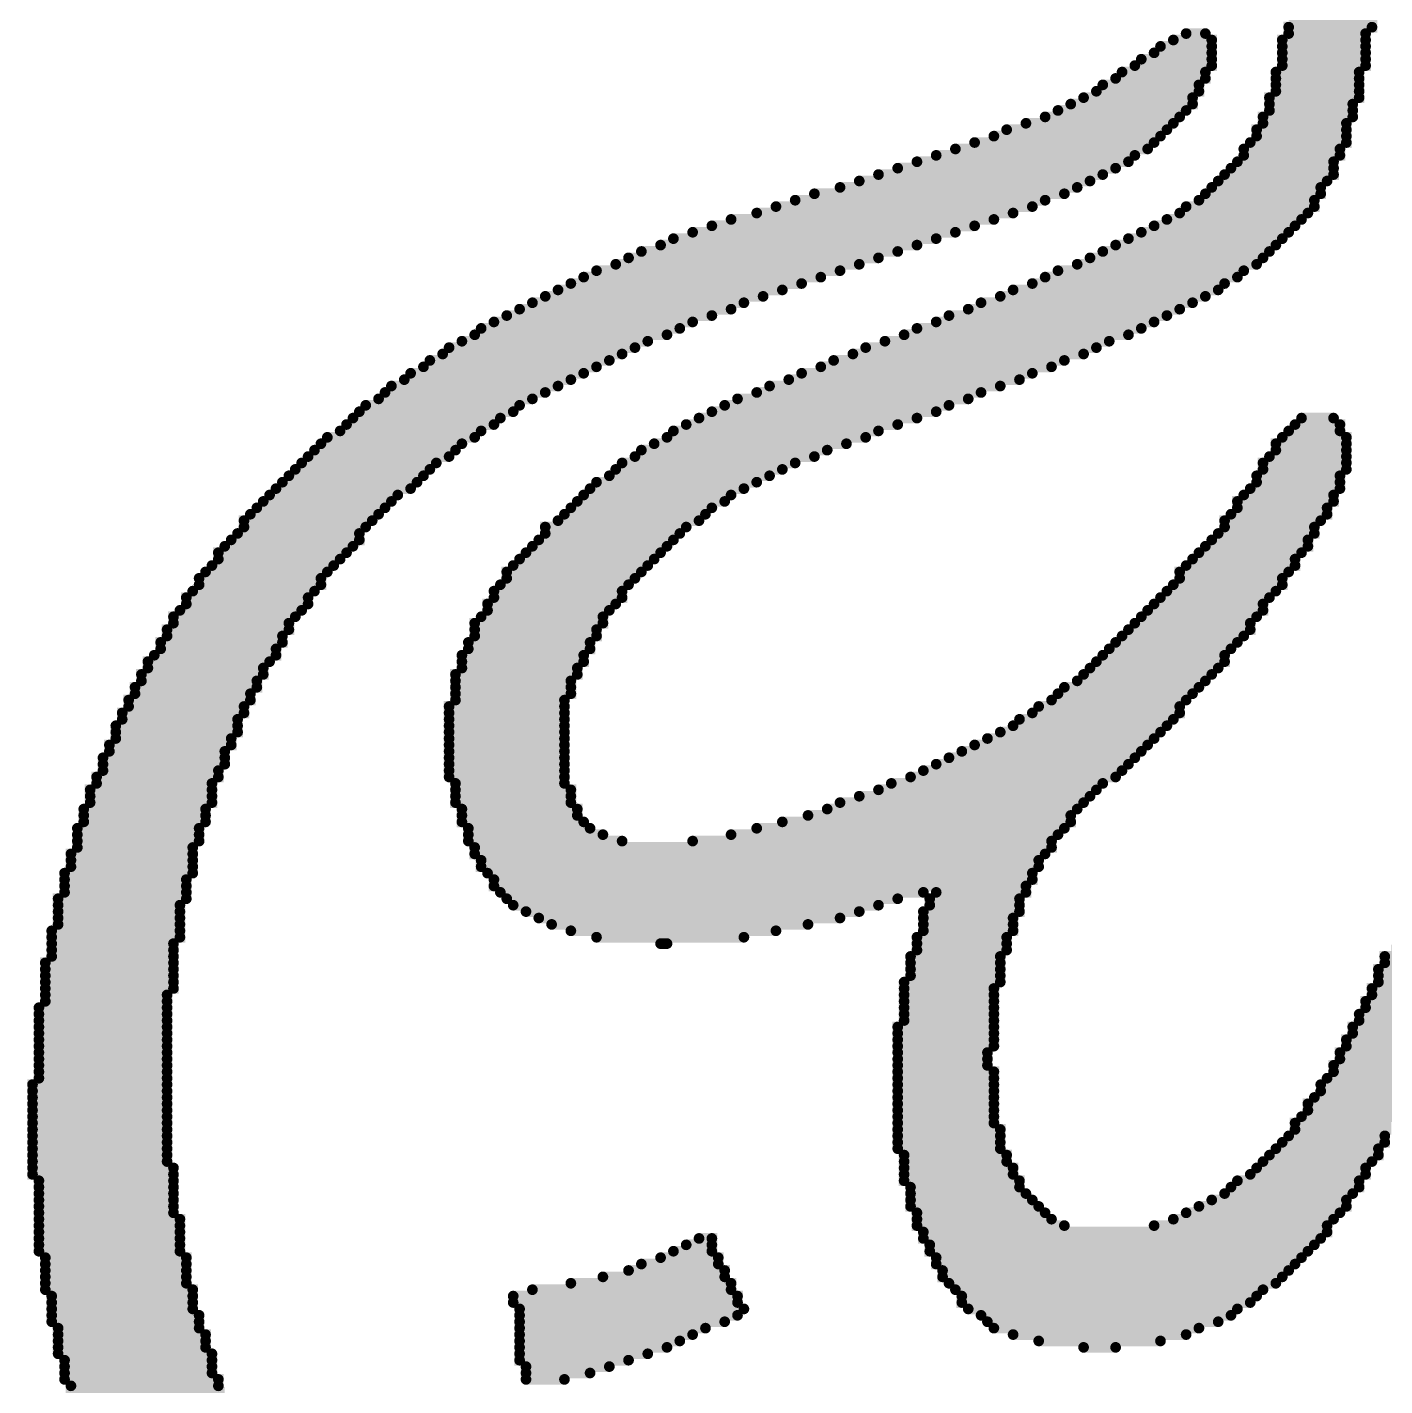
# Model space of a CAD drawing. Extents: x -3 to 111, y -1 to 54.
# Drawn here: x 76.069 to 79.297, y 12.597 to 15.828 of the extents above; entities that cross this region are included whole.
import ezdxf

# ---------------------------------------------------------------- set-up
doc = ezdxf.new("R2010")
doc.units = 0
doc.layers.add('PART_TOP_2DLINE_126', color=254, linetype='CONTINUOUS')

# ---------------------------------------------------------------- blocks, each defined once
blk = doc.blocks.new('SMOOTH_0$0254')
at = {"const_width": 0.0127}
blk.add_lwpolyline([(-0.00635, 0, 1), (0.00635, 0, 1)], format="xyb", close=True, dxfattribs=at)
blk = doc.blocks.new('PART_BODY_TOP_176')
at = {"layer": 'PART_TOP_2DLINE_126', "const_width": 0.0254}
for points in [[(4.6242, 5.5467), (4.8223, 5.5467), (4.8223, 5.5619), (4.6242, 5.5619), (4.6242, 5.5771), (4.8223, 5.5771), (4.8223, 5.5924), (4.6242, 5.5924), (4.6242, 5.6076), (4.8223, 5.6076), (4.8223, 5.6229), (4.6394, 5.6229), (4.6394, 5.6381), (4.8375, 5.6381), (4.8375, 5.6533), (4.6394, 5.6533)], [(4.3956, 5.6229), (4.4413, 5.6229)], [(4.3194, 5.5771), (4.4565, 5.5771)], [(4.3346, 5.5924), (4.4565, 5.5924), (4.4565, 5.6076), (4.3651, 5.6076)], [(4.2736, 5.5467), (4.4565, 5.5467), (4.4565, 5.5619), (4.2889, 5.5619)], [(4.2279, 5.5162), (4.4413, 5.5162), (4.4413, 5.5314), (4.2432, 5.5314)], [(4.807, 5.5009), (4.6089, 5.5009), (4.6089, 5.5162), (4.807, 5.5162), (4.807, 5.5314), (4.6089, 5.5314)], [(4.1822, 5.4857), (4.426, 5.4857), (4.426, 5.5009), (4.1974, 5.5009)], [(4.5937, 5.44), (4.7918, 5.44), (4.7918, 5.4552), (4.5937, 5.4552), (4.5937, 5.4705), (4.807, 5.4705), (4.807, 5.4857), (4.6089, 5.4857)], [(4.1212, 5.4552), (4.4108, 5.4552), (4.4108, 5.4705), (4.1517, 5.4705)], [(4.0603, 5.4247), (4.3803, 5.4247)], [(4.0908, 5.44), (4.3956, 5.44)], [(4.548, 5.3638), (4.7766, 5.3638), (4.7766, 5.379), (4.5632, 5.379), (4.5632, 5.3943), (4.7766, 5.3943), (4.7766, 5.4095), (4.5784, 5.4095), (4.5784, 5.4247), (4.7918, 5.4247)], [(3.9688, 5.3943), (4.3498, 5.3943)], [(4.0146, 5.4095), (4.3651, 5.4095)], [(3.8926, 5.3638), (4.3194, 5.3638)], [(3.9384, 5.379), (4.3346, 5.379)], [(3.8012, 5.3333), (4.2736, 5.3333)], [(3.8469, 5.3485), (4.3041, 5.3485)], [(4.5327, 5.3333), (4.7613, 5.3333), (4.7613, 5.3485), (4.5327, 5.3485)], [(3.664, 5.2876), (4.1974, 5.2876)], [(3.7098, 5.3028), (4.2279, 5.3028)], [(3.7555, 5.3181), (4.2584, 5.3181)], [(4.487, 5.2876), (4.7461, 5.2876), (4.7461, 5.3028), (4.5022, 5.3028)], [(4.5175, 5.3181), (4.7461, 5.3181)], [(3.5726, 5.2571), (4.1365, 5.2571)], [(3.6183, 5.2723), (4.167, 5.2723)], [(4.4413, 5.2419), (4.7156, 5.2419), (4.7156, 5.2571), (4.4565, 5.2571)], [(4.4718, 5.2723), (4.7308, 5.2723)], [(3.4659, 5.2266), (4.0603, 5.2266)], [(3.5116, 5.2419), (4.106, 5.2419)], [(4.3956, 5.2114), (4.7004, 5.2114), (4.7004, 5.2266), (4.426, 5.2266)], [(3.3745, 5.1961), (3.9841, 5.1961)], [(3.4202, 5.2114), (4.0298, 5.2114)], [(4.3803, 5.1961), (4.6851, 5.1961)], [(3.2678, 5.1657), (3.8926, 5.1657)], [(3.3135, 5.1809), (3.9384, 5.1809)], [(4.3194, 5.1657), (4.6546, 5.1657)], [(4.3498, 5.1809), (4.6699, 5.1809)], [(3.1764, 5.1352), (3.8012, 5.1352)], [(3.2221, 5.1504), (3.8469, 5.1504)], [(4.2584, 5.1352), (4.6242, 5.1352)], [(4.2889, 5.1504), (4.6394, 5.1504)], [(3.1002, 5.1047), (3.7098, 5.1047)], [(3.1459, 5.1199), (3.7555, 5.1199)], [(4.1974, 5.1047), (4.5937, 5.1047)], [(4.2279, 5.1199), (4.6089, 5.1199)], [(3.0392, 5.0742), (3.6183, 5.0742)], [(3.0697, 5.0895), (3.664, 5.0895)], [(4.1365, 5.0742), (4.5632, 5.0742)], [(4.167, 5.0895), (4.5784, 5.0895)], [(2.9325, 5.0285), (3.4812, 5.0285)], [(2.963, 5.0437), (3.5269, 5.0437)], [(2.9935, 5.059), (3.5726, 5.059)], [(4.0298, 5.0285), (4.487, 5.0285)], [(4.0603, 5.0437), (4.5175, 5.0437)], [(4.0908, 5.059), (4.5327, 5.059)], [(2.8716, 4.998), (3.3897, 4.998)], [(2.902, 5.0133), (3.4354, 5.0133)], [(3.9536, 4.998), (4.4413, 4.998)], [(3.9841, 5.0133), (4.4718, 5.0133)], [(2.8106, 4.9675), (3.3135, 4.9675)], [(2.8411, 4.9828), (3.344, 4.9828)], [(3.8774, 4.9675), (4.3803, 4.9675)], [(3.9079, 4.9828), (4.4108, 4.9828)], [(2.7496, 4.9371), (3.2221, 4.9371)], [(2.7801, 4.9523), (3.2678, 4.9523)], [(3.8012, 4.9371), (4.3194, 4.9371)], [(3.8317, 4.9523), (4.3498, 4.9523)], [(2.7039, 4.9066), (3.1611, 4.9066)], [(2.7192, 4.9218), (3.1916, 4.9218)], [(3.725, 4.9066), (4.2584, 4.9066)], [(3.7555, 4.9218), (4.2889, 4.9218)], [(2.643, 4.8761), (3.0849, 4.8761)], [(2.6734, 4.8913), (3.1154, 4.8913)], [(3.6336, 4.8761), (4.1822, 4.8761)], [(3.6793, 4.8913), (4.2127, 4.8913)], [(2.5972, 4.8456), (3.024, 4.8456)], [(2.6277, 4.8609), (3.0544, 4.8609)], [(3.5574, 4.8456), (4.106, 4.8456)], [(3.6031, 4.8609), (4.1517, 4.8609)], [(2.5515, 4.8151), (2.963, 4.8151)], [(2.582, 4.8304), (2.9935, 4.8304)], [(3.4812, 4.8151), (4.0298, 4.8151)], [(3.5269, 4.8304), (4.0755, 4.8304)], [(2.4906, 4.7694), (2.8716, 4.7694)], [(2.5058, 4.7847), (2.902, 4.7847)], [(2.5363, 4.7999), (2.9325, 4.7999)], [(3.3745, 4.7694), (3.9079, 4.7694)], [(3.405, 4.7847), (3.9536, 4.7847)], [(3.4507, 4.7999), (3.9993, 4.7999)], [(2.4448, 4.7389), (2.8106, 4.7389)], [(2.4753, 4.7542), (2.8411, 4.7542)], [(3.2983, 4.7389), (3.8317, 4.7389)], [(3.3288, 4.7542), (3.8774, 4.7542)], [(2.4144, 4.7085), (2.7649, 4.7085)], [(2.4296, 4.7237), (2.7954, 4.7237)], [(3.2373, 4.7085), (3.7555, 4.7085)], [(3.2678, 4.7237), (3.8012, 4.7237)], [(4.6699, 4.7085), (4.7461, 4.7085)], [(2.3839, 4.678), (2.7192, 4.678)], [(2.3991, 4.6932), (2.7496, 4.6932)], [(3.1764, 4.678), (3.664, 4.678)], [(3.2068, 4.6932), (3.7098, 4.6932)], [(4.6546, 4.6932), (4.7613, 4.6932), (4.7613, 4.678), (4.6394, 4.678)], [(2.3382, 4.6475), (2.6734, 4.6475)], [(2.3534, 4.6627), (2.7039, 4.6627)], [(3.1306, 4.6475), (3.5878, 4.6475)], [(3.1611, 4.6627), (3.6336, 4.6627)], [(4.6242, 4.6627), (4.7766, 4.6627), (4.7766, 4.6475), (4.6089, 4.6475), (4.6089, 4.6323), (4.7766, 4.6323), (4.7766, 4.617), (4.5937, 4.617)], [(2.3077, 4.617), (2.643, 4.617)], [(2.3229, 4.6323), (2.6582, 4.6323)], [(3.0849, 4.617), (3.5116, 4.617)], [(3.1002, 4.6323), (3.5421, 4.6323)], [(2.2772, 4.5865), (2.5972, 4.5865)], [(2.2924, 4.6018), (2.6125, 4.6018)], [(3.0392, 4.5865), (3.4354, 4.5865)], [(3.0544, 4.6018), (3.4659, 4.6018)], [(4.7766, 4.6018), (4.5784, 4.6018), (4.5784, 4.5865), (4.7766, 4.5865)], [(2.2467, 4.5561), (2.5668, 4.5561)], [(2.262, 4.5713), (2.582, 4.5713)], [(2.9935, 4.5561), (3.3745, 4.5561)], [(3.024, 4.5713), (3.405, 4.5713)], [(4.5632, 4.5713), (4.7613, 4.5713), (4.7613, 4.5561), (4.5632, 4.5561)], [(2.2162, 4.5256), (2.521, 4.5256)], [(2.2315, 4.5408), (2.5515, 4.5408)], [(2.963, 4.5256), (3.3135, 4.5256)], [(2.9782, 4.5408), (3.344, 4.5408)], [(4.5327, 4.5256), (4.7461, 4.5256), (4.7461, 4.5103), (4.5175, 4.5103), (4.5175, 4.4951), (4.7308, 4.4951), (4.7308, 4.4799), (4.5022, 4.4799)], [(4.548, 4.5408), (4.7613, 4.5408)], [(2.1705, 4.4799), (2.4753, 4.4799)], [(2.1858, 4.4951), (2.4906, 4.4951)], [(2.201, 4.5103), (2.5058, 4.5103)], [(2.9173, 4.4799), (3.2526, 4.4799)], [(2.9325, 4.4951), (3.2678, 4.4951)], [(2.9478, 4.5103), (3.2983, 4.5103)], [(2.4601, 4.4646), (2.1553, 4.4646), (2.1553, 4.4494), (2.4448, 4.4494)], [(3.2068, 4.4494), (2.8716, 4.4494), (2.8716, 4.4341), (3.1916, 4.4341)], [(2.902, 4.4646), (3.2373, 4.4646)], [(4.7156, 4.4646), (4.487, 4.4646), (4.487, 4.4494), (4.7004, 4.4494), (4.7004, 4.4341), (4.4718, 4.4341)], [(2.14, 4.4341), (2.4296, 4.4341), (2.4296, 4.4189), (2.1248, 4.4189)], [(2.8563, 4.4189), (3.1764, 4.4189)], [(4.4565, 4.4189), (4.6851, 4.4189), (4.6851, 4.4037), (4.4413, 4.4037)], [(2.3991, 4.3884), (2.0943, 4.3884), (2.0943, 4.3732), (2.3839, 4.3732)], [(2.1096, 4.4037), (2.4144, 4.4037)], [(2.8258, 4.3884), (3.1459, 4.3884)], [(2.8411, 4.4037), (3.1611, 4.4037)], [(4.426, 4.3884), (4.6699, 4.3884)], [(2.0791, 4.3579), (2.3686, 4.3579)], [(2.7954, 4.3579), (3.1154, 4.3579)], [(2.8106, 4.3732), (3.1306, 4.3732)], [(4.4108, 4.3732), (4.6546, 4.3732), (4.6546, 4.3579), (4.3956, 4.3579)], [(2.0486, 4.3275), (2.3382, 4.3275), (2.3382, 4.3122), (2.0486, 4.3122)], [(2.0638, 4.3427), (2.3534, 4.3427)], [(3.1002, 4.3427), (2.7801, 4.3427), (2.7801, 4.3275), (3.0849, 4.3275)], [(4.6394, 4.3427), (4.3803, 4.3427), (4.3803, 4.3275), (4.6242, 4.3275), (4.6242, 4.3122), (4.3651, 4.3122)], [(2.0334, 4.297), (2.3229, 4.297)], [(2.7496, 4.297), (3.0544, 4.297), (3.0544, 4.2817), (2.7496, 4.2817)], [(2.7649, 4.3122), (3.0697, 4.3122)], [(4.3498, 4.297), (4.6089, 4.297)], [(2.3077, 4.2817), (2.0181, 4.2817), (2.0181, 4.2665), (2.3077, 4.2665)], [(3.0392, 4.2665), (2.7344, 4.2665), (2.7344, 4.2513), (3.024, 4.2513)], [(4.3194, 4.2665), (4.5784, 4.2665), (4.5784, 4.2513), (4.3041, 4.2513)], [(4.3346, 4.2817), (4.5937, 4.2817)], [(2.2772, 4.236), (1.9876, 4.236), (1.9876, 4.2208), (2.262, 4.2208), (2.262, 4.2055), (1.9724, 4.2055), (1.9724, 4.1903), (2.2467, 4.1903), (2.2467, 4.1751), (1.9572, 4.1751), (1.9572, 4.1598), (2.2315, 4.1598), (2.2315, 4.1446), (1.9419, 4.1446)], [(2.0029, 4.2513), (2.2924, 4.2513)], [(2.7192, 4.236), (3.0087, 4.236), (3.0087, 4.2208), (2.7039, 4.2208), (2.7039, 4.2055), (2.9935, 4.2055), (2.9935, 4.1903), (2.7039, 4.1903)], [(4.2736, 4.2208), (4.548, 4.2208), (4.548, 4.2055), (4.2584, 4.2055)], [(4.2889, 4.236), (4.5632, 4.236)], [(4.2432, 4.1903), (4.5327, 4.1903)], [(2.6887, 4.1751), (2.9782, 4.1751), (2.9782, 4.1598), (2.6887, 4.1598)], [(4.2127, 4.1598), (4.5022, 4.1598)], [(4.2279, 4.1751), (4.5175, 4.1751)], [(2.2162, 4.1293), (1.9267, 4.1293), (1.9267, 4.1141), (2.201, 4.1141), (2.201, 4.0989), (1.9114, 4.0989), (1.9114, 4.0836), (2.1858, 4.0836), (2.1858, 4.0684), (1.8962, 4.0684), (1.8962, 4.0531), (2.1705, 4.0531), (2.1705, 4.0379), (1.881, 4.0379), (1.881, 4.0227), (2.1553, 4.0227), (2.1553, 4.0074), (1.8657, 4.0074), (1.8657, 3.9922), (2.14, 3.9922)], [(2.6734, 4.1446), (2.963, 4.1446), (2.963, 4.1293), (2.6734, 4.1293), (2.6734, 4.1141), (2.9478, 4.1141), (2.9478, 4.0989), (2.6582, 4.0989), (2.6582, 4.0836), (2.9325, 4.0836)], [(4.1974, 4.1446), (4.487, 4.1446), (4.487, 4.1293), (4.1822, 4.1293)], [(4.1517, 4.0989), (4.4565, 4.0989)], [(4.167, 4.1141), (4.4718, 4.1141)], [(2.6582, 4.0684), (2.9325, 4.0684), (2.9325, 4.0531), (2.6582, 4.0531), (2.6582, 4.0379), (2.9173, 4.0379), (2.9173, 4.0227), (2.643, 4.0227), (2.643, 4.0074), (2.9173, 4.0074), (2.9173, 3.9922), (2.643, 3.9922)], [(4.106, 4.0684), (4.426, 4.0684)], [(4.1365, 4.0836), (4.4413, 4.0836)], [(4.0755, 4.0379), (4.3956, 4.0379)], [(4.0908, 4.0531), (4.4108, 4.0531)], [(4.045, 4.0227), (4.3803, 4.0227), (4.3803, 4.0074), (4.0298, 4.0074)], [(1.8505, 3.9769), (2.14, 3.9769), (2.14, 3.9617), (1.8505, 3.9617), (1.8505, 3.9465), (2.1248, 3.9465), (2.1248, 3.9312), (1.8352, 3.9312), (1.8352, 3.916), (2.1096, 3.916), (2.1096, 3.9007), (1.82, 3.9007)], [(2.9173, 3.9769), (2.643, 3.9769), (2.643, 3.9617), (2.9173, 3.9617), (2.9173, 3.9465), (2.643, 3.9465), (2.643, 3.9312), (2.9173, 3.9312), (2.9173, 3.916), (2.643, 3.916), (2.643, 3.9007), (2.9173, 3.9007), (2.9173, 3.8855), (2.643, 3.8855), (2.643, 3.8703), (2.9173, 3.8703), (2.9173, 3.855), (2.643, 3.855)], [(3.9536, 3.9617), (4.3346, 3.9617)], [(3.9841, 3.9769), (4.3498, 3.9769)], [(3.9993, 3.9922), (4.3651, 3.9922)], [(3.8926, 3.9312), (4.3041, 3.9312)], [(3.9231, 3.9465), (4.3194, 3.9465)], [(3.8317, 3.9007), (4.2736, 3.9007)], [(3.8622, 3.916), (4.2889, 3.916)], [(2.1096, 3.8855), (1.82, 3.8855), (1.82, 3.8703), (2.0943, 3.8703), (2.0943, 3.855), (1.8048, 3.855), (1.8048, 3.8398), (2.0791, 3.8398), (2.0791, 3.8245), (1.7895, 3.8245), (1.7895, 3.8093), (2.0791, 3.8093), (2.0791, 3.7941), (1.7895, 3.7941)], [(3.7707, 3.8703), (4.2432, 3.8703)], [(3.8012, 3.8855), (4.2584, 3.8855)], [(2.9173, 3.8398), (2.6582, 3.8398), (2.6582, 3.8245), (2.9325, 3.8245), (2.9325, 3.8093), (2.6582, 3.8093), (2.6582, 3.7941), (2.9325, 3.7941)], [(3.6945, 3.8398), (4.1974, 3.8398)], [(3.7402, 3.855), (4.2279, 3.855)], [(3.6183, 3.8093), (4.167, 3.8093)], [(3.664, 3.8245), (4.1822, 3.8245)], [(1.7743, 3.7788), (2.0638, 3.7788), (2.0638, 3.7636), (1.7743, 3.7636), (1.7743, 3.7483), (2.0638, 3.7483)], [(2.6734, 3.7788), (2.9478, 3.7788), (2.9478, 3.7636), (2.6734, 3.7636), (2.6734, 3.7483), (2.963, 3.7483)], [(3.5421, 3.7788), (4.1365, 3.7788)], [(3.5726, 3.7941), (4.1517, 3.7941)], [(3.4964, 3.7636), (4.1212, 3.7636), (4.1212, 3.7483), (3.4354, 3.7483)], [(1.759, 3.7331), (2.0486, 3.7331), (2.0486, 3.7179), (1.759, 3.7179)], [(2.9782, 3.7331), (2.6887, 3.7331), (2.6887, 3.7179), (3.0087, 3.7179)], [(3.3135, 3.7179), (4.0908, 3.7179)], [(3.3745, 3.7331), (4.106, 3.7331)], [(2.0486, 3.7026), (1.759, 3.7026), (1.759, 3.6874), (2.0334, 3.6874), (2.0334, 3.6721), (1.7438, 3.6721), (1.7438, 3.6569), (2.0334, 3.6569), (2.0334, 3.6417), (1.7438, 3.6417)], [(2.6887, 3.7026), (3.0544, 3.7026)], [(3.2221, 3.7026), (4.0755, 3.7026), (4.0755, 3.6874), (2.7039, 3.6874), (2.7039, 3.6721), (4.0603, 3.6721)], [(4.045, 3.6569), (2.7192, 3.6569), (2.7192, 3.6417), (4.045, 3.6417)], [(1.7286, 3.6264), (2.0334, 3.6264)], [(2.0181, 3.6112), (1.7286, 3.6112), (1.7286, 3.5959), (2.0181, 3.5959), (2.0181, 3.5807), (1.7286, 3.5807)], [(2.7344, 3.6264), (4.0298, 3.6264), (4.0298, 3.6112), (2.7496, 3.6112), (2.7496, 3.5959), (4.0146, 3.5959), (4.0146, 3.5807), (3.8012, 3.5807)], [(2.7649, 3.5807), (3.7707, 3.5807)], [(2.0181, 3.5655), (1.7133, 3.5655), (1.7133, 3.5502), (2.0029, 3.5502), (2.0029, 3.535), (1.7133, 3.535), (1.7133, 3.5197), (2.0029, 3.5197), (2.0029, 3.5045), (1.7133, 3.5045)], [(2.7801, 3.5655), (3.7098, 3.5655)], [(2.7954, 3.5502), (3.664, 3.5502)], [(3.9993, 3.5655), (3.786, 3.5655), (3.786, 3.5502), (3.9993, 3.5502), (3.9993, 3.535), (3.7707, 3.535)], [(2.8258, 3.535), (3.6183, 3.535)], [(2.8563, 3.5197), (3.5726, 3.5197)], [(3.9841, 3.5197), (3.7707, 3.5197), (3.7707, 3.5045), (3.9841, 3.5045), (3.9841, 3.4893), (3.7707, 3.4893)], [(1.6981, 3.4893), (2.0029, 3.4893), (2.0029, 3.474), (1.6981, 3.474), (1.6981, 3.4588), (1.9876, 3.4588), (1.9876, 3.4435), (1.6981, 3.4435), (1.6981, 3.4283), (1.9876, 3.4283), (1.9876, 3.4131), (1.6828, 3.4131), (1.6828, 3.3978), (1.9876, 3.3978), (1.9876, 3.3826), (1.6828, 3.3826), (1.6828, 3.3673), (1.9876, 3.3673), (1.9876, 3.3521), (1.6828, 3.3521), (1.6828, 3.3369), (1.9724, 3.3369), (1.9724, 3.3216), (1.6828, 3.3216)], [(2.8868, 3.5045), (3.4964, 3.5045)], [(2.9325, 3.4893), (3.4202, 3.4893)], [(2.9935, 3.474), (3.344, 3.474)], [(3.1459, 3.4588), (3.1611, 3.4588)], [(3.7555, 3.474), (3.9688, 3.474), (3.9688, 3.4588), (3.7555, 3.4588), (3.7555, 3.4435), (3.9688, 3.4435)], [(3.7402, 3.4283), (3.9536, 3.4283), (3.9536, 3.4131), (3.7402, 3.4131), (3.7402, 3.3978), (3.9536, 3.3978), (3.9536, 3.3826), (3.7402, 3.3826)], [(4.8832, 3.4435), (5.2338, 3.4435), (5.2338, 3.4283), (4.868, 3.4283), (4.868, 3.4131), (5.249, 3.4131), (5.249, 3.3978), (4.8528, 3.3978), (4.8528, 3.3826), (5.2642, 3.3826), (5.2642, 3.3673), (5.0356, 3.3673), (5.0356, 3.3521), (5.2642, 3.3521)], [(3.9384, 3.3521), (3.725, 3.3521), (3.725, 3.3369), (3.9384, 3.3369), (3.9384, 3.3216), (3.725, 3.3216), (3.725, 3.3064), (3.9384, 3.3064), (3.9384, 3.2911), (3.725, 3.2911), (3.725, 3.2759), (3.9384, 3.2759), (3.9384, 3.2607), (3.7098, 3.2607), (3.7098, 3.2454), (3.9384, 3.2454), (3.9384, 3.2302), (3.7098, 3.2302), (3.7098, 3.2149), (3.9384, 3.2149)], [(3.725, 3.3673), (3.9536, 3.3673)], [(4.8528, 3.3673), (5.0204, 3.3673), (5.0204, 3.3521), (4.8375, 3.3521), (4.8375, 3.3369), (5.0052, 3.3369), (5.0052, 3.3216), (4.8223, 3.3216), (4.8223, 3.3064), (5.0052, 3.3064)], [(1.6676, 3.3064), (1.9724, 3.3064), (1.9724, 3.2911), (1.6676, 3.2911), (1.6676, 3.2759), (1.9724, 3.2759), (1.9724, 3.2607), (1.6676, 3.2607), (1.6676, 3.2454), (1.9724, 3.2454), (1.9724, 3.2302), (1.6676, 3.2302), (1.6676, 3.2149), (1.9724, 3.2149), (1.9724, 3.1997), (1.6676, 3.1997), (1.6676, 3.1845), (1.9724, 3.1845), (1.9724, 3.1692), (1.6676, 3.1692), (1.6676, 3.154), (1.9724, 3.154), (1.9724, 3.1387), (1.6676, 3.1387)], [(4.807, 3.2911), (4.9899, 3.2911), (4.9899, 3.2759), (4.807, 3.2759)], [(4.9899, 3.2607), (4.7918, 3.2607), (4.7918, 3.2454), (4.9747, 3.2454), (4.9747, 3.2302), (4.7766, 3.2302), (4.7766, 3.2149), (4.9747, 3.2149)], [(3.7098, 3.1997), (3.9231, 3.1997), (3.9231, 3.1845), (3.7098, 3.1845)], [(4.9594, 3.1997), (4.7613, 3.1997), (4.7613, 3.1845), (4.9594, 3.1845)], [(3.9231, 3.1692), (3.7098, 3.1692), (3.7098, 3.154), (3.9384, 3.154), (3.9384, 3.1387), (3.7098, 3.1387), (3.7098, 3.1235), (3.9384, 3.1235), (3.9384, 3.1083), (3.7098, 3.1083)], [(4.9442, 3.1692), (4.7461, 3.1692), (4.7461, 3.154), (4.9442, 3.154), (4.9442, 3.1387), (4.7308, 3.1387)], [(1.9724, 3.1235), (1.6524, 3.1235), (1.6524, 3.1083), (1.9724, 3.1083)], [(4.7156, 3.1235), (4.929, 3.1235), (4.929, 3.1083), (4.7156, 3.1083)], [(1.6524, 3.093), (1.9724, 3.093), (1.9724, 3.0778), (1.6524, 3.0778), (1.6524, 3.0625), (1.9724, 3.0625), (1.9724, 3.0473), (1.6524, 3.0473), (1.6524, 3.0321), (1.9724, 3.0321), (1.9724, 3.0168), (1.6524, 3.0168), (1.6524, 3.0016), (1.9724, 3.0016), (1.9724, 2.9863), (1.6524, 2.9863), (1.6524, 2.9711), (1.9724, 2.9711), (1.9724, 2.9559), (1.6524, 2.9559), (1.6524, 2.9406), (1.9724, 2.9406)], [(3.9384, 3.093), (3.7098, 3.093), (3.7098, 3.0778), (3.9384, 3.0778), (3.9384, 3.0625), (3.7098, 3.0625), (3.7098, 3.0473), (3.9384, 3.0473), (3.9384, 3.0321), (3.7098, 3.0321), (3.7098, 3.0168), (3.9536, 3.0168), (3.9536, 3.0016), (3.7098, 3.0016), (3.7098, 2.9863), (3.9536, 2.9863), (3.9536, 2.9711), (3.7098, 2.9711)], [(4.7004, 3.093), (4.9137, 3.093), (4.9137, 3.0778), (4.6851, 3.0778), (4.6851, 3.0625), (4.8985, 3.0625), (4.8985, 3.0473), (4.6699, 3.0473)], [(4.8832, 3.0321), (4.6546, 3.0321), (4.6546, 3.0168), (4.8832, 3.0168)], [(4.6394, 3.0016), (4.868, 3.0016), (4.868, 2.9863), (4.6242, 2.9863)], [(4.6089, 2.9711), (4.8528, 2.9711), (4.8528, 2.9559), (4.5937, 2.9559)], [(3.725, 2.9559), (3.9688, 2.9559), (3.9688, 2.9406), (3.725, 2.9406), (3.725, 2.9254), (3.9841, 2.9254), (3.9841, 2.9101), (3.725, 2.9101), (3.725, 2.8949), (3.9993, 2.8949), (3.9993, 2.8797), (3.7402, 2.8797), (3.7402, 2.8644), (4.0146, 2.8644)], [(4.5784, 2.9406), (4.8375, 2.9406)], [(1.9876, 2.9254), (1.6524, 2.9254), (1.6524, 2.9101), (1.9876, 2.9101)], [(4.5632, 2.9254), (4.8223, 2.9254), (4.8223, 2.9101), (4.548, 2.9101)], [(1.6676, 2.8949), (1.9876, 2.8949), (1.9876, 2.8797), (1.6676, 2.8797), (1.6676, 2.8644), (1.9876, 2.8644), (1.9876, 2.8492), (1.6676, 2.8492), (1.6676, 2.8339), (1.9876, 2.8339), (1.9876, 2.8187), (1.6676, 2.8187), (1.6676, 2.8035), (2.0029, 2.8035), (2.0029, 2.7882), (1.6676, 2.7882), (1.6676, 2.773), (2.0029, 2.773), (2.0029, 2.7577), (1.6676, 2.7577), (1.6676, 2.7425), (2.0029, 2.7425), (2.0029, 2.7273), (1.6676, 2.7273)], [(4.487, 2.8644), (4.7918, 2.8644)], [(4.5175, 2.8949), (4.807, 2.8949), (4.807, 2.8797), (4.5022, 2.8797)], [(4.0298, 2.8492), (3.7402, 2.8492), (3.7402, 2.8339), (4.045, 2.8339)], [(4.4565, 2.8492), (4.7766, 2.8492), (4.7766, 2.8339), (4.426, 2.8339)], [(3.7555, 2.8187), (4.0603, 2.8187)], [(4.0755, 2.8035), (3.7555, 2.8035), (3.7555, 2.7882), (4.106, 2.7882)], [(4.3651, 2.8035), (4.7461, 2.8035)], [(4.3956, 2.8187), (4.7613, 2.8187)], [(4.3194, 2.7882), (4.7308, 2.7882), (4.7308, 2.773), (3.7707, 2.773), (3.7707, 2.7577), (4.7156, 2.7577)], [(3.2373, 2.7577), (3.2678, 2.7577), (3.2678, 2.7425), (3.2068, 2.7425)], [(4.7004, 2.7425), (3.786, 2.7425), (3.786, 2.7273), (4.6851, 2.7273)], [(1.6828, 2.712), (2.0181, 2.712), (2.0181, 2.6968), (1.6828, 2.6968), (1.6828, 2.6815), (2.0181, 2.6815), (2.0181, 2.6663), (1.6828, 2.6663), (1.6828, 2.6511), (2.0181, 2.6511)], [(3.1459, 2.712), (3.283, 2.712), (3.283, 2.6968), (3.1002, 2.6968)], [(3.1764, 2.7273), (3.2678, 2.7273)], [(4.6699, 2.712), (3.8012, 2.712), (3.8012, 2.6968), (4.6546, 2.6968)], [(3.0697, 2.6815), (3.2983, 2.6815), (3.2983, 2.6663), (3.0087, 2.6663)], [(4.6394, 2.6815), (3.8164, 2.6815), (3.8164, 2.6663), (4.6242, 2.6663)], [(2.9325, 2.6511), (3.3135, 2.6511), (3.3135, 2.6358), (2.8411, 2.6358)], [(3.8317, 2.6511), (4.6089, 2.6511)], [(1.6828, 2.6358), (2.0334, 2.6358), (2.0334, 2.6206), (1.6981, 2.6206), (1.6981, 2.6053), (2.0334, 2.6053), (2.0334, 2.5901), (1.6981, 2.5901), (1.6981, 2.5749), (2.0486, 2.5749)], [(2.7954, 2.6206), (3.3288, 2.6206), (3.3288, 2.6053), (2.7954, 2.6053)], [(3.8469, 2.6358), (4.5784, 2.6358)], [(4.5632, 2.6206), (3.8622, 2.6206), (3.8622, 2.6053), (4.548, 2.6053)], [(3.344, 2.5901), (2.8106, 2.5901), (2.8106, 2.5749), (3.3288, 2.5749)], [(3.8774, 2.5901), (4.5175, 2.5901)], [(3.9079, 2.5749), (4.5022, 2.5749)], [(1.6981, 2.5596), (2.0486, 2.5596), (2.0486, 2.5444), (1.7133, 2.5444), (1.7133, 2.5291), (2.0638, 2.5291), (2.0638, 2.5139), (1.7133, 2.5139), (1.7133, 2.4987), (2.0638, 2.4987)], [(2.8106, 2.5596), (3.2983, 2.5596)], [(3.2526, 2.5444), (2.8106, 2.5444), (2.8106, 2.5291), (3.2221, 2.5291)], [(3.9231, 2.5596), (4.4718, 2.5596)], [(3.9384, 2.5444), (4.426, 2.5444)], [(3.1916, 2.5139), (2.8106, 2.5139), (2.8106, 2.4987), (3.1611, 2.4987)], [(3.9841, 2.5291), (4.3956, 2.5291)], [(4.045, 2.5139), (4.3346, 2.5139)], [(1.7133, 2.4834), (2.0791, 2.4834)], [(3.1154, 2.4834), (2.8106, 2.4834), (2.8106, 2.4682), (3.0697, 2.4682)], [(4.1517, 2.4987), (4.2279, 2.4987)], [(1.7286, 2.4682), (2.0791, 2.4682), (2.0791, 2.4529), (1.7286, 2.4529), (1.7286, 2.4377), (2.0791, 2.4377)], [(3.024, 2.4529), (2.8258, 2.4529), (2.8258, 2.4377), (2.9782, 2.4377)], [(1.7286, 2.4225), (2.0943, 2.4225), (2.0943, 2.4072), (1.7438, 2.4072), (1.7438, 2.392), (2.1096, 2.392)], [(2.8258, 2.4225), (2.9173, 2.4225)]]:
    blk.add_lwpolyline(points, dxfattribs=at)
at = {"layer": 'PART_TOP_2DLINE_126'}
for p in [(4.3956, 5.6229), (4.4413, 5.6229), (4.6394, 5.6381), (4.6394, 5.6229), (4.8223, 5.6229), (4.8375, 5.6381), (4.3194, 5.5771), (4.3346, 5.5924), (4.3651, 5.6076), (4.4565, 5.6076), (4.4565, 5.5924), (4.4565, 5.5771), (4.6242, 5.6076), (4.6242, 5.5924), (4.6242, 5.5771), (4.8223, 5.6076), (4.8223, 5.5924), (4.8223, 5.5771), (4.2736, 5.5467), (4.2889, 5.5619), (4.4565, 5.5619), (4.4565, 5.5467), (4.6242, 5.5619), (4.6242, 5.5467), (4.8223, 5.5619), (4.8223, 5.5467), (4.2279, 5.5162), (4.2432, 5.5314), (4.4413, 5.5314), (4.4413, 5.5162), (4.6089, 5.5314), (4.6089, 5.5162), (4.807, 5.5314), (4.807, 5.5162), (4.1822, 5.4857), (4.1974, 5.5009), (4.426, 5.5009), (4.426, 5.4857), (4.6089, 5.5009), (4.6089, 5.4857), (4.807, 5.5009), (4.807, 5.4857), (4.1212, 5.4552), (4.1517, 5.4705), (4.4108, 5.4705), (4.4108, 5.4552), (4.5937, 5.4705), (4.5937, 5.4552), (4.7918, 5.4552), (4.807, 5.4705), (4.0603, 5.4247), (4.0908, 5.44), (4.3803, 5.4247), (4.3956, 5.44), (4.5784, 5.4247), (4.5937, 5.44), (4.7918, 5.44), (4.7918, 5.4247), (3.9688, 5.3943), (4.0146, 5.4095), (4.3498, 5.3943), (4.3651, 5.4095), (4.5632, 5.3943), (4.5784, 5.4095), (4.7766, 5.4095), (4.7766, 5.3943), (3.8926, 5.3638), (3.9384, 5.379), (4.3194, 5.3638), (4.3346, 5.379), (4.548, 5.3638), (4.5632, 5.379), (4.7766, 5.379), (4.7766, 5.3638), (3.8012, 5.3333), (3.8469, 5.3485), (4.2736, 5.3333), (4.3041, 5.3485), (4.5327, 5.3485), (4.5327, 5.3333), (4.7613, 5.3485), (4.7613, 5.3333), (3.664, 5.2876), (3.7098, 5.3028), (3.7555, 5.3181), (4.1974, 5.2876), (4.2279, 5.3028), (4.2584, 5.3181), (4.487, 5.2876), (4.5022, 5.3028), (4.5175, 5.3181), (4.7461, 5.3181), (4.7461, 5.3028), (4.7461, 5.2876), (3.5726, 5.2571), (3.6183, 5.2723), (4.1365, 5.2571), (4.167, 5.2723), (4.4565, 5.2571), (4.4718, 5.2723), (4.7156, 5.2571), (4.7308, 5.2723), (3.4659, 5.2266), (3.5116, 5.2419), (4.0603, 5.2266), (4.106, 5.2419), (4.426, 5.2266), (4.4413, 5.2419), (4.7004, 5.2266), (4.7156, 5.2419), (3.3745, 5.1961), (3.4202, 5.2114), (3.9841, 5.1961), (4.0298, 5.2114), (4.3803, 5.1961), (4.3956, 5.2114), (4.6851, 5.1961), (4.7004, 5.2114), (3.2678, 5.1657), (3.3135, 5.1809), (3.8926, 5.1657), (3.9384, 5.1809), (4.3194, 5.1657), (4.3498, 5.1809), (4.6546, 5.1657), (4.6699, 5.1809), (3.1764, 5.1352), (3.2221, 5.1504), (3.8012, 5.1352), (3.8469, 5.1504), (4.2584, 5.1352), (4.2889, 5.1504), (4.6242, 5.1352), (4.6394, 5.1504), (3.1002, 5.1047), (3.1459, 5.1199), (3.7098, 5.1047), (3.7555, 5.1199), (4.1974, 5.1047), (4.2279, 5.1199), (4.5937, 5.1047), (4.6089, 5.1199), (3.0392, 5.0742), (3.0697, 5.0895), (3.6183, 5.0742), (3.664, 5.0895), (4.1365, 5.0742), (4.167, 5.0895), (4.5632, 5.0742), (4.5784, 5.0895), (2.9325, 5.0285), (2.963, 5.0437), (2.9935, 5.059), (3.4812, 5.0285), (3.5269, 5.0437), (3.5726, 5.059), (4.0298, 5.0285), (4.0603, 5.0437), (4.0908, 5.059), (4.487, 5.0285), (4.5175, 5.0437), (4.5327, 5.059), (2.8716, 4.998), (2.902, 5.0133), (3.3897, 4.998), (3.4354, 5.0133), (3.9536, 4.998), (3.9841, 5.0133), (4.4413, 4.998), (4.4718, 5.0133), (2.8106, 4.9675), (2.8411, 4.9828), (3.3135, 4.9675), (3.344, 4.9828), (3.8774, 4.9675), (3.9079, 4.9828), (4.3803, 4.9675), (4.4108, 4.9828), (2.7496, 4.9371), (2.7801, 4.9523), (3.2221, 4.9371), (3.2678, 4.9523), (3.8012, 4.9371), (3.8317, 4.9523), (4.3194, 4.9371), (4.3498, 4.9523), (2.7039, 4.9066), (2.7192, 4.9218), (3.1611, 4.9066), (3.1916, 4.9218), (3.725, 4.9066), (3.7555, 4.9218), (4.2584, 4.9066), (4.2889, 4.9218), (2.643, 4.8761), (2.6734, 4.8913), (3.0849, 4.8761), (3.1154, 4.8913), (3.6336, 4.8761), (3.6793, 4.8913), (4.1822, 4.8761), (4.2127, 4.8913), (2.5972, 4.8456), (2.6277, 4.8609), (3.024, 4.8456), (3.0544, 4.8609), (3.5574, 4.8456), (3.6031, 4.8609), (4.106, 4.8456), (4.1517, 4.8609), (2.5515, 4.8151), (2.582, 4.8304), (2.963, 4.8151), (2.9935, 4.8304), (3.4812, 4.8151), (3.5269, 4.8304), (4.0298, 4.8151), (4.0755, 4.8304), (2.4906, 4.7694), (2.5058, 4.7847), (2.5363, 4.7999), (2.8716, 4.7694), (2.902, 4.7847), (2.9325, 4.7999), (3.3745, 4.7694), (3.405, 4.7847), (3.4507, 4.7999), (3.9079, 4.7694), (3.9536, 4.7847), (3.9993, 4.7999), (2.4448, 4.7389), (2.4753, 4.7542), (2.8106, 4.7389), (2.8411, 4.7542), (3.2983, 4.7389), (3.3288, 4.7542), (3.8317, 4.7389), (3.8774, 4.7542), (2.4144, 4.7085), (2.4296, 4.7237), (2.7649, 4.7085), (2.7954, 4.7237), (3.2373, 4.7085), (3.2678, 4.7237), (3.7555, 4.7085), (3.8012, 4.7237), (4.6699, 4.7085), (4.7461, 4.7085), (2.3839, 4.678), (2.3991, 4.6932), (2.7192, 4.678), (2.7496, 4.6932), (3.1764, 4.678), (3.2068, 4.6932), (3.664, 4.678), (3.7098, 4.6932), (4.6394, 4.678), (4.6546, 4.6932), (4.7613, 4.6932), (4.7613, 4.678), (2.3382, 4.6475), (2.3534, 4.6627), (2.6734, 4.6475), (2.7039, 4.6627), (3.1306, 4.6475), (3.1611, 4.6627), (3.5878, 4.6475), (3.6336, 4.6627), (4.6089, 4.6475), (4.6242, 4.6627), (4.7766, 4.6627), (4.7766, 4.6475), (2.3077, 4.617), (2.3229, 4.6323), (2.643, 4.617), (2.6582, 4.6323), (3.0849, 4.617), (3.1002, 4.6323), (3.5116, 4.617), (3.5421, 4.6323), (4.5937, 4.617), (4.6089, 4.6323), (4.7766, 4.6323), (4.7766, 4.617), (2.2772, 4.5865), (2.2924, 4.6018), (2.5972, 4.5865), (2.6125, 4.6018), (3.0392, 4.5865), (3.0544, 4.6018), (3.4354, 4.5865), (3.4659, 4.6018), (4.5784, 4.6018), (4.5784, 4.5865), (4.7766, 4.6018), (4.7766, 4.5865), (2.2467, 4.5561), (2.262, 4.5713), (2.5668, 4.5561), (2.582, 4.5713), (2.9935, 4.5561), (3.024, 4.5713), (3.3745, 4.5561), (3.405, 4.5713), (4.5632, 4.5713), (4.5632, 4.5561), (4.7613, 4.5713), (4.7613, 4.5561), (2.2162, 4.5256), (2.2315, 4.5408), (2.521, 4.5256), (2.5515, 4.5408), (2.963, 4.5256), (2.9782, 4.5408), (3.3135, 4.5256), (3.344, 4.5408), (4.5327, 4.5256), (4.548, 4.5408), (4.7461, 4.5256), (4.7613, 4.5408), (2.1705, 4.4799), (2.1858, 4.4951), (2.201, 4.5103), (2.4753, 4.4799), (2.4906, 4.4951), (2.5058, 4.5103), (2.9173, 4.4799), (2.9325, 4.4951), (2.9478, 4.5103), (3.2526, 4.4799), (3.2678, 4.4951), (3.2983, 4.5103), (4.5022, 4.4799), (4.5175, 4.5103), (4.5175, 4.4951), (4.7308, 4.4951), (4.7308, 4.4799), (4.7461, 4.5103), (2.1553, 4.4646), (2.1553, 4.4494), (2.4448, 4.4494), (2.4601, 4.4646), (2.8716, 4.4494), (2.902, 4.4646), (3.2068, 4.4494), (3.2373, 4.4646), (4.487, 4.4646), (4.487, 4.4494), (4.7004, 4.4494), (4.7156, 4.4646), (2.1248, 4.4189), (2.14, 4.4341), (2.4296, 4.4341), (2.4296, 4.4189), (2.8563, 4.4189), (2.8716, 4.4341), (3.1764, 4.4189), (3.1916, 4.4341), (4.4565, 4.4189), (4.4718, 4.4341), (4.6851, 4.4189), (4.7004, 4.4341), (2.0943, 4.3884), (2.1096, 4.4037), (2.3991, 4.3884), (2.4144, 4.4037), (2.8258, 4.3884), (2.8411, 4.4037), (3.1459, 4.3884), (3.1611, 4.4037), (4.426, 4.3884), (4.4413, 4.4037), (4.6699, 4.3884), (4.6851, 4.4037), (2.0791, 4.3579), (2.0943, 4.3732), (2.3686, 4.3579), (2.3839, 4.3732), (2.7954, 4.3579), (2.8106, 4.3732), (3.1154, 4.3579), (3.1306, 4.3732), (4.3956, 4.3579), (4.4108, 4.3732), (4.6546, 4.3732), (4.6546, 4.3579), (2.0486, 4.3275), (2.0638, 4.3427), (2.3382, 4.3275), (2.3534, 4.3427), (2.7801, 4.3427), (2.7801, 4.3275), (3.0849, 4.3275), (3.1002, 4.3427), (4.3803, 4.3427), (4.3803, 4.3275), (4.6242, 4.3275), (4.6394, 4.3427), (2.0334, 4.297), (2.0486, 4.3122), (2.3229, 4.297), (2.3382, 4.3122), (2.7496, 4.297), (2.7649, 4.3122), (3.0544, 4.297), (3.0697, 4.3122), (4.3498, 4.297), (4.3651, 4.3122), (4.6089, 4.297), (4.6242, 4.3122), (2.0181, 4.2817), (2.0181, 4.2665), (2.3077, 4.2817), (2.3077, 4.2665), (2.7344, 4.2665), (2.7496, 4.2817), (3.0392, 4.2665), (3.0544, 4.2817), (4.3194, 4.2665), (4.3346, 4.2817), (4.5784, 4.2665), (4.5937, 4.2817), (1.9876, 4.236), (1.9876, 4.2208), (2.0029, 4.2513), (2.262, 4.2208), (2.2772, 4.236), (2.2924, 4.2513), (2.7039, 4.2208), (2.7192, 4.236), (2.7344, 4.2513), (3.0087, 4.236), (3.0087, 4.2208), (3.024, 4.2513), (4.2736, 4.2208), (4.2889, 4.236), (4.3041, 4.2513), (4.548, 4.2208), (4.5632, 4.236), (4.5784, 4.2513), (1.9724, 4.2055), (1.9724, 4.1903), (2.2467, 4.1903), (2.262, 4.2055), (2.7039, 4.2055), (2.7039, 4.1903), (2.9935, 4.2055), (2.9935, 4.1903), (4.2432, 4.1903), (4.2584, 4.2055), (4.5327, 4.1903), (4.548, 4.2055), (1.9572, 4.1751), (1.9572, 4.1598), (2.2315, 4.1598), (2.2467, 4.1751), (2.6887, 4.1751), (2.6887, 4.1598), (2.9782, 4.1751), (2.9782, 4.1598), (4.2127, 4.1598), (4.2279, 4.1751), (4.5022, 4.1598), (4.5175, 4.1751), (1.9267, 4.1293), (1.9419, 4.1446), (2.2162, 4.1293), (2.2315, 4.1446), (2.6734, 4.1446), (2.6734, 4.1293), (2.963, 4.1446), (2.963, 4.1293), (4.1822, 4.1293), (4.1974, 4.1446), (4.487, 4.1446), (4.487, 4.1293), (1.9114, 4.0989), (1.9267, 4.1141), (2.201, 4.1141), (2.201, 4.0989), (2.6582, 4.0989), (2.6734, 4.1141), (2.9478, 4.1141), (2.9478, 4.0989), (4.1517, 4.0989), (4.167, 4.1141), (4.4565, 4.0989), (4.4718, 4.1141), (1.8962, 4.0684), (1.9114, 4.0836), (2.1858, 4.0836), (2.1858, 4.0684), (2.6582, 4.0836), (2.6582, 4.0684), (2.9325, 4.0836), (2.9325, 4.0684), (4.106, 4.0684), (4.1365, 4.0836), (4.426, 4.0684), (4.4413, 4.0836), (1.881, 4.0379), (1.8962, 4.0531), (2.1705, 4.0531), (2.1705, 4.0379), (2.6582, 4.0531), (2.6582, 4.0379), (2.9173, 4.0379), (2.9325, 4.0531), (4.0755, 4.0379), (4.0908, 4.0531), (4.3956, 4.0379), (4.4108, 4.0531), (1.8657, 4.0074), (1.881, 4.0227), (2.1553, 4.0227), (2.1553, 4.0074), (2.643, 4.0227), (2.643, 4.0074), (2.9173, 4.0227), (2.9173, 4.0074), (4.0298, 4.0074), (4.045, 4.0227), (4.3803, 4.0227), (4.3803, 4.0074), (1.8505, 3.9769), (1.8505, 3.9617), (1.8657, 3.9922), (2.14, 3.9922), (2.14, 3.9769), (2.14, 3.9617), (2.643, 3.9922), (2.643, 3.9769), (2.643, 3.9617), (2.9173, 3.9922), (2.9173, 3.9769), (2.9173, 3.9617), (3.9536, 3.9617), (3.9841, 3.9769), (3.9993, 3.9922), (4.3346, 3.9617), (4.3498, 3.9769), (4.3651, 3.9922), (1.8352, 3.9312), (1.8505, 3.9465), (2.1248, 3.9465), (2.1248, 3.9312), (2.643, 3.9465), (2.643, 3.9312), (2.9173, 3.9465), (2.9173, 3.9312), (3.8926, 3.9312), (3.9231, 3.9465), (4.3041, 3.9312), (4.3194, 3.9465), (1.82, 3.9007), (1.8352, 3.916), (2.1096, 3.916), (2.1096, 3.9007), (2.643, 3.916), (2.643, 3.9007), (2.9173, 3.916), (2.9173, 3.9007), (3.8317, 3.9007), (3.8622, 3.916), (4.2736, 3.9007), (4.2889, 3.916), (1.82, 3.8855), (1.82, 3.8703), (2.0943, 3.8703), (2.1096, 3.8855), (2.643, 3.8855), (2.643, 3.8703), (2.9173, 3.8855), (2.9173, 3.8703), (3.7707, 3.8703), (3.8012, 3.8855), (4.2432, 3.8703), (4.2584, 3.8855), (1.8048, 3.855), (1.8048, 3.8398), (2.0791, 3.8398), (2.0943, 3.855), (2.643, 3.855), (2.6582, 3.8398), (2.9173, 3.855), (2.9173, 3.8398), (3.6945, 3.8398), (3.7402, 3.855), (4.1974, 3.8398), (4.2279, 3.855), (1.7895, 3.8245), (1.7895, 3.8093), (2.0791, 3.8245), (2.0791, 3.8093), (2.6582, 3.8245), (2.6582, 3.8093), (2.9325, 3.8245), (2.9325, 3.8093), (3.6183, 3.8093), (3.664, 3.8245), (4.167, 3.8093), (4.1822, 3.8245), (1.7743, 3.7788), (1.7895, 3.7941), (2.0638, 3.7788), (2.0791, 3.7941), (2.6582, 3.7941), (2.6734, 3.7788), (2.9325, 3.7941), (2.9478, 3.7788), (3.5421, 3.7788), (3.5726, 3.7941), (4.1365, 3.7788), (4.1517, 3.7941), (1.7743, 3.7636), (1.7743, 3.7483), (2.0638, 3.7636), (2.0638, 3.7483), (2.6734, 3.7636), (2.6734, 3.7483), (2.9478, 3.7636), (2.963, 3.7483), (3.4354, 3.7483), (3.4964, 3.7636), (4.1212, 3.7636), (4.1212, 3.7483), (1.759, 3.7331), (1.759, 3.7179), (2.0486, 3.7331), (2.0486, 3.7179), (2.6887, 3.7331), (2.6887, 3.7179), (2.9782, 3.7331), (3.0087, 3.7179), (3.3135, 3.7179), (3.3745, 3.7331), (4.0908, 3.7179), (4.106, 3.7331), (1.7438, 3.6721), (1.759, 3.7026), (1.759, 3.6874), (2.0334, 3.6874), (2.0334, 3.6721), (2.0486, 3.7026), (2.6887, 3.7026), (2.7039, 3.6874), (2.7039, 3.6721), (3.0544, 3.7026), (3.2221, 3.7026), (4.0603, 3.6721), (4.0755, 3.7026), (4.0755, 3.6874), (1.7438, 3.6569), (1.7438, 3.6417), (2.0334, 3.6569), (2.0334, 3.6417), (2.7192, 3.6569), (2.7192, 3.6417), (4.045, 3.6569), (4.045, 3.6417), (1.7286, 3.6264), (1.7286, 3.6112), (2.0181, 3.6112), (2.0334, 3.6264), (2.7344, 3.6264), (2.7496, 3.6112), (4.0298, 3.6264), (4.0298, 3.6112), (1.7286, 3.5959), (1.7286, 3.5807), (2.0181, 3.5959), (2.0181, 3.5807), (2.7496, 3.5959), (2.7649, 3.5807), (3.7707, 3.5807), (3.8012, 3.5807), (4.0146, 3.5959), (4.0146, 3.5807), (1.7133, 3.5655), (1.7133, 3.5502), (2.0029, 3.5502), (2.0181, 3.5655), (2.7801, 3.5655), (2.7954, 3.5502), (3.664, 3.5502), (3.7098, 3.5655), (3.786, 3.5655), (3.786, 3.5502), (3.9993, 3.5655), (3.9993, 3.5502), (1.7133, 3.535), (1.7133, 3.5197), (2.0029, 3.535), (2.0029, 3.5197), (2.8258, 3.535), (2.8563, 3.5197), (3.5726, 3.5197), (3.6183, 3.535), (3.7707, 3.535), (3.7707, 3.5197), (3.9841, 3.5197), (3.9993, 3.535), (1.6981, 3.4893), (1.7133, 3.5045), (2.0029, 3.5045), (2.0029, 3.4893), (2.8868, 3.5045), (2.9325, 3.4893), (3.4202, 3.4893), (3.4964, 3.5045), (3.7707, 3.5045), (3.7707, 3.4893), (3.9841, 3.5045), (3.9841, 3.4893), (1.6981, 3.474), (1.6981, 3.4588), (1.9876, 3.4588), (2.0029, 3.474), (2.9935, 3.474), (3.1459, 3.4588), (3.1611, 3.4588), (3.344, 3.474), (3.7555, 3.474), (3.7555, 3.4588), (3.9688, 3.474), (3.9688, 3.4588), (1.6828, 3.4131), (1.6981, 3.4435), (1.6981, 3.4283), (1.9876, 3.4435), (1.9876, 3.4283), (1.9876, 3.4131), (3.7402, 3.4283), (3.7402, 3.4131), (3.7555, 3.4435), (3.9536, 3.4283), (3.9536, 3.4131), (3.9688, 3.4435), (4.868, 3.4283), (4.868, 3.4131), (1.6828, 3.3978), (1.6828, 3.3826), (1.9876, 3.3978), (1.9876, 3.3826), (3.7402, 3.3978), (3.7402, 3.3826), (3.9536, 3.3978), (3.9536, 3.3826), (4.8528, 3.3978), (4.8528, 3.3826), (1.6828, 3.3673), (1.6828, 3.3521), (1.9876, 3.3673), (1.9876, 3.3521), (3.725, 3.3673), (3.725, 3.3521), (3.9384, 3.3521), (3.9536, 3.3673), (4.8375, 3.3521), (4.8528, 3.3673), (1.6828, 3.3369), (1.6828, 3.3216), (1.9724, 3.3369), (1.9724, 3.3216), (3.725, 3.3369), (3.725, 3.3216), (3.9384, 3.3369), (3.9384, 3.3216), (4.8223, 3.3216), (4.8375, 3.3369), (1.6676, 3.3064), (1.6676, 3.2911), (1.9724, 3.3064), (1.9724, 3.2911), (3.725, 3.3064), (3.725, 3.2911), (3.9384, 3.3064), (3.9384, 3.2911), (4.807, 3.2911), (4.8223, 3.3064), (1.6676, 3.2759), (1.6676, 3.2607), (1.9724, 3.2759), (1.9724, 3.2607), (3.7098, 3.2607), (3.725, 3.2759), (3.9384, 3.2759), (3.9384, 3.2607), (4.7918, 3.2607), (4.807, 3.2759), (1.6676, 3.2454), (1.6676, 3.2302), (1.9724, 3.2454), (1.9724, 3.2302), (3.7098, 3.2454), (3.7098, 3.2302), (3.9384, 3.2454), (3.9384, 3.2302), (4.7766, 3.2302), (4.7918, 3.2454), (1.6676, 3.2149), (1.6676, 3.1997), (1.9724, 3.2149), (1.9724, 3.1997), (3.7098, 3.2149), (3.7098, 3.1997), (3.9231, 3.1997), (3.9384, 3.2149), (4.7613, 3.1997), (4.7766, 3.2149), (1.6676, 3.1845), (1.6676, 3.1692), (1.6676, 3.154), (1.9724, 3.1845), (1.9724, 3.1692), (1.9724, 3.154), (3.7098, 3.1845), (3.7098, 3.1692), (3.7098, 3.154), (3.9231, 3.1845), (3.9231, 3.1692), (3.9384, 3.154), (4.7461, 3.1692), (4.7461, 3.154), (4.7613, 3.1845), (1.6524, 3.1235), (1.6676, 3.1387), (1.9724, 3.1387), (1.9724, 3.1235), (3.7098, 3.1387), (3.7098, 3.1235), (3.9384, 3.1387), (3.9384, 3.1235), (4.7156, 3.1235), (4.7308, 3.1387), (1.6524, 3.1083), (1.6524, 3.093), (1.9724, 3.1083), (1.9724, 3.093), (3.7098, 3.1083), (3.7098, 3.093), (3.9384, 3.1083), (3.9384, 3.093), (4.7004, 3.093), (4.7156, 3.1083), (1.6524, 3.0778), (1.6524, 3.0625), (1.9724, 3.0778), (1.9724, 3.0625), (3.7098, 3.0778), (3.7098, 3.0625), (3.9384, 3.0778), (3.9384, 3.0625), (4.6851, 3.0778), (4.6851, 3.0625), (1.6524, 3.0473), (1.6524, 3.0321), (1.9724, 3.0473), (1.9724, 3.0321), (3.7098, 3.0473), (3.7098, 3.0321), (3.9384, 3.0473), (3.9384, 3.0321), (4.6546, 3.0321), (4.6699, 3.0473), (1.6524, 3.0168), (1.6524, 3.0016), (1.9724, 3.0168), (1.9724, 3.0016), (3.7098, 3.0168), (3.7098, 3.0016), (3.9536, 3.0168), (3.9536, 3.0016), (4.6394, 3.0016), (4.6546, 3.0168), (4.868, 3.0016), (1.6524, 2.9863), (1.6524, 2.9711), (1.9724, 2.9863), (1.9724, 2.9711), (3.7098, 2.9863), (3.7098, 2.9711), (3.9536, 2.9863), (3.9536, 2.9711), (4.6089, 2.9711), (4.6242, 2.9863), (4.8528, 2.9711), (4.868, 2.9863), (1.6524, 2.9559), (1.6524, 2.9406), (1.9724, 2.9559), (1.9724, 2.9406), (3.725, 2.9559), (3.725, 2.9406), (3.9688, 2.9559), (3.9688, 2.9406), (4.5784, 2.9406), (4.5937, 2.9559), (4.8375, 2.9406), (4.8528, 2.9559), (1.6524, 2.9254), (1.6524, 2.9101), (1.9876, 2.9254), (1.9876, 2.9101), (3.725, 2.9254), (3.725, 2.9101), (3.9841, 2.9254), (3.9841, 2.9101), (4.548, 2.9101), (4.5632, 2.9254), (4.8223, 2.9254), (4.8223, 2.9101), (1.6676, 2.8949), (1.6676, 2.8797), (1.6676, 2.8644), (1.9876, 2.8949), (1.9876, 2.8797), (1.9876, 2.8644), (3.725, 2.8949), (3.7402, 2.8797), (3.7402, 2.8644), (3.9993, 2.8949), (3.9993, 2.8797), (4.0146, 2.8644), (4.487, 2.8644), (4.5022, 2.8797), (4.5175, 2.8949), (4.7918, 2.8644), (4.807, 2.8949), (4.807, 2.8797), (1.6676, 2.8492), (1.6676, 2.8339), (1.9876, 2.8492), (1.9876, 2.8339), (3.7402, 2.8492), (3.7402, 2.8339), (4.0298, 2.8492), (4.045, 2.8339), (4.426, 2.8339), (4.4565, 2.8492), (4.7766, 2.8492), (4.7766, 2.8339), (1.6676, 2.8187), (1.6676, 2.8035), (1.9876, 2.8187), (2.0029, 2.8035), (3.7555, 2.8187), (3.7555, 2.8035), (4.0603, 2.8187), (4.0755, 2.8035), (4.3651, 2.8035), (4.3956, 2.8187), (4.7461, 2.8035), (4.7613, 2.8187), (1.6676, 2.7882), (1.6676, 2.773), (2.0029, 2.7882), (2.0029, 2.773), (3.7555, 2.7882), (3.7707, 2.773), (4.106, 2.7882), (4.3194, 2.7882), (4.7308, 2.7882), (4.7308, 2.773), (1.6676, 2.7577), (1.6676, 2.7425), (2.0029, 2.7577), (2.0029, 2.7425), (3.2068, 2.7425), (3.2373, 2.7577), (3.2678, 2.7577), (3.2678, 2.7425), (3.7707, 2.7577), (3.786, 2.7425), (4.7004, 2.7425), (4.7156, 2.7577), (1.6676, 2.7273), (1.6828, 2.712), (2.0029, 2.7273), (2.0181, 2.712), (3.1459, 2.712), (3.1764, 2.7273), (3.2678, 2.7273), (3.283, 2.712), (3.786, 2.7273), (3.8012, 2.712), (4.6699, 2.712), (4.6851, 2.7273), (1.6828, 2.6968), (1.6828, 2.6815), (2.0181, 2.6968), (2.0181, 2.6815), (3.0697, 2.6815), (3.1002, 2.6968), (3.283, 2.6968), (3.2983, 2.6815), (3.8012, 2.6968), (3.8164, 2.6815), (4.6394, 2.6815), (4.6546, 2.6968), (1.6828, 2.6663), (1.6828, 2.6511), (2.0181, 2.6663), (2.0181, 2.6511), (2.9325, 2.6511), (3.0087, 2.6663), (3.2983, 2.6663), (3.3135, 2.6511), (3.8164, 2.6663), (3.8317, 2.6511), (4.6089, 2.6511), (4.6242, 2.6663), (1.6828, 2.6358), (1.6981, 2.6206), (1.6981, 2.6053), (2.0334, 2.6358), (2.0334, 2.6206), (2.0334, 2.6053), (2.7954, 2.6206), (2.7954, 2.6053), (2.8411, 2.6358), (3.3135, 2.6358), (3.3288, 2.6206), (3.3288, 2.6053), (3.8469, 2.6358), (3.8622, 2.6206), (3.8622, 2.6053), (4.548, 2.6053), (4.5632, 2.6206), (4.5784, 2.6358), (1.6981, 2.5901), (1.6981, 2.5749), (2.0334, 2.5901), (2.0486, 2.5749), (2.8106, 2.5901), (2.8106, 2.5749), (3.3288, 2.5749), (3.344, 2.5901), (3.8774, 2.5901), (3.9079, 2.5749), (4.5022, 2.5749), (4.5175, 2.5901), (1.6981, 2.5596), (1.7133, 2.5444), (2.0486, 2.5596), (2.0486, 2.5444), (2.8106, 2.5596), (2.8106, 2.5444), (3.2526, 2.5444), (3.2983, 2.5596), (3.9231, 2.5596), (3.9384, 2.5444), (4.426, 2.5444), (4.4718, 2.5596), (1.7133, 2.5291), (1.7133, 2.5139), (2.0638, 2.5291), (2.0638, 2.5139), (2.8106, 2.5291), (2.8106, 2.5139), (3.1916, 2.5139), (3.2221, 2.5291), (3.9841, 2.5291), (4.045, 2.5139), (4.3346, 2.5139), (4.3956, 2.5291), (1.7133, 2.4987), (1.7133, 2.4834), (2.0638, 2.4987), (2.0791, 2.4834), (2.8106, 2.4987), (2.8106, 2.4834), (3.1154, 2.4834), (3.1611, 2.4987), (4.1517, 2.4987), (4.2279, 2.4987), (1.7286, 2.4682), (1.7286, 2.4529), (2.0791, 2.4682), (2.0791, 2.4529), (2.8106, 2.4682), (2.8258, 2.4529), (3.024, 2.4529), (3.0697, 2.4682), (1.7286, 2.4377), (1.7286, 2.4225), (2.0791, 2.4377), (2.0943, 2.4225), (2.8258, 2.4377), (2.8258, 2.4225), (2.9173, 2.4225), (2.9782, 2.4377), (1.7438, 2.4072), (2.0943, 2.4072)]:
    blk.add_blockref('SMOOTH_0$0254', p, dxfattribs=at)
blk = doc.blocks.new('SYM_TOP_31')
blk.add_blockref('PART_BODY_TOP_176', (0, 0))
blk = doc.blocks.new('PART_TOP_111')
blk.add_blockref('SYM_TOP_31', (0, 0))

msp = doc.modelspace()

# ---------------------------------------------------------------- block references
msp.add_blockref('PART_TOP_111', (74.4293, 10.19))

doc.saveas('drawing.dxf')
